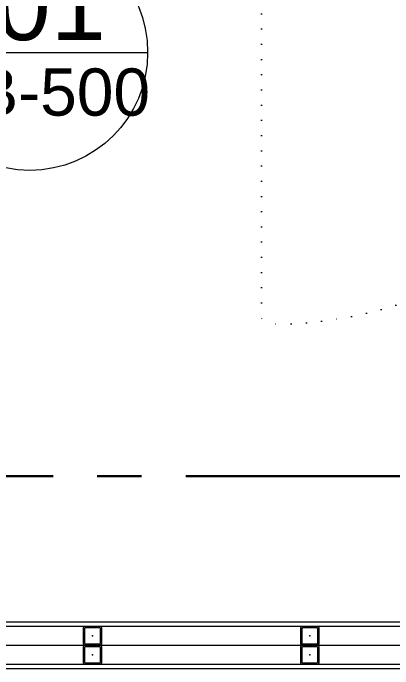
# Model space of a CAD drawing. Extents: x -2365 to 41970, y -230 to 8114.
# Drawn here: x 3280.4 to 3360.9, y 3112.5 to 3251.5 of the extents above; entities that cross this region are included whole.
import ezdxf
from ezdxf.enums import TextEntityAlignment as Align

# ---------------------------------------------------------------- set-up
doc = ezdxf.new("R2010")
doc.units = 0
doc.header["$LTSCALE"] = 25
doc.linetypes.add('CENTER', pattern=[2, 1.25, -0.25, 0.25, -0.25])
doc.linetypes.add('DOT2', pattern=[0.125, 0, -0.125])
doc.layers.get('0').update_dxf_attribs({"color": 9, "lineweight": 9})
for name, color, linetype, lineweight in [('06D', 9, 'Continuous', 9), ('10', 9, 'Continuous', 9), ('11', 9, 'Continuous', 9), ('20', 9, 'DOT2', 9), ('21', 9, 'Continuous', 9), ('33', 9, 'BATTING', 9), ('E-KABLO', 7, 'Continuous', 30)]:
    doc.layers.add(name, color=color, linetype=linetype, lineweight=lineweight)
doc.styles.add('Arial', font='arial.ttf', dxfattribs={"height": 2.5})
doc.linetypes.add('BATTING', pattern='A,0.0001,-0.1,[134,ltypeshp.shx,S=0.1,R=0,X=-0.1,Y=0],-0.2,[134,ltypeshp.shx,S=0.1,R=180,X=0.1,Y=0],-0.1', length=0.4001)

# ---------------------------------------------------------------- blocks, each defined once
blk = doc.blocks.new('0_detailbox1')
blk.add_lwpolyline([(10.411, -2.5), (7.911, 0), (-5, 0)])
blk.add_circle((0, 0), 5)
at = {"style": 'Arial'}
blk.add_attdef('DETAYADI', text='', height=3, dxfattribs=at).set_placement((0, 0), align=Align.BOTTOM_CENTER)
blk.add_attdef('PAFTAADI', text='', height=2, dxfattribs=at).set_placement((0, -0.5), align=Align.TOP_CENTER)
blk = doc.blocks.new('Prf-40x40')
for points in [[(1.5, -2), (-1.5, -2, -0.414214), (-2, -1.5), (-2, 1.5, -0.414214), (-1.5, 2), (1.5, 2, -0.414214), (2, 1.5), (2, -1.5, -0.414214)], [(1.5, -1.7), (-1.5, -1.7, -0.414214), (-1.7, -1.5), (-1.7, 1.5, -0.414214), (-1.5, 1.7), (1.5, 1.7, -0.414214), (1.7, 1.5), (1.7, -1.5, -0.414214)]]:
    blk.add_lwpolyline(points, format="xyb", close=True)
blk.add_point((0, 0))
blk = doc.blocks.new('p-krt-100lukahsapkapi')
at = {"layer": '20'}
blk.add_lwpolyline([(10.35, -4.2), (101.95, -4.2)], dxfattribs=at)
blk.add_arc((11.32, -5.96), 90.64, 269.4791, 1.113, dxfattribs=at)

msp = doc.modelspace()

# ---------------------------------------------------------------- linework, layer by layer
at = {"layer": '06D'}
msp.add_lwpolyline([(2880.84, 3117.5), (3447.84, 3117.5)], dxfattribs=at)
at = {"layer": '11'}
for points in [[(2880.84, 3121.5), (2880.84, 3122.5), (3452.84, 3122.5), (3452.84, 3121.5)], [(2880.84, 3112.5), (2880.84, 3113.5), (3452.84, 3113.5), (3452.84, 3112.5)]]:
    msp.add_lwpolyline(points, close=True, dxfattribs=at)
at = {"layer": '33', "ltscale": 0.3}
msp.add_lwpolyline([(2880.94, 3117.5), (3447.84, 3117.5)], dxfattribs=at)
at = {"layer": 'E-KABLO', "color": 6, "linetype": 'CENTER', "ltscale": 1.5}
msp.add_line((3588.84, 3153.32), (2955.54, 3153.32), dxfattribs=at)

# ---------------------------------------------------------------- block references
at = {"layer": '10', "xscale": -1, "rotation": 90}
msp.add_blockref('p-krt-100lukahsapkapi', (3328.84, 3287.5), dxfattribs=at)
at = {"layer": '10', "xscale": -1}
for p in [(3297.2, 3119.49), (3343.28, 3119.48), (3297.2, 3115.49), (3343.28, 3115.48)]:
    msp.add_blockref('Prf-40x40', p, dxfattribs=at)
at = {"layer": '21'}
ref = msp.add_blockref('0_detailbox1', (3283.89, 3243.15), dxfattribs=dict(at, xscale=5, yscale=5, zscale=5, rotation=180))
ref.add_attrib('DETAYADI', '01', dxfattribs={"layer": '0', "height": 15, "style": 'Arial'}).set_placement((3288.35, 3241.25), align=Align.BOTTOM_CENTER)
ref.add_attrib('PAFTAADI', 'M-B-500', dxfattribs={"layer": '0', "height": 10, "style": 'Arial'}).set_placement((3282.63, 3239.75), align=Align.TOP_CENTER)

doc.saveas('drawing.dxf')
